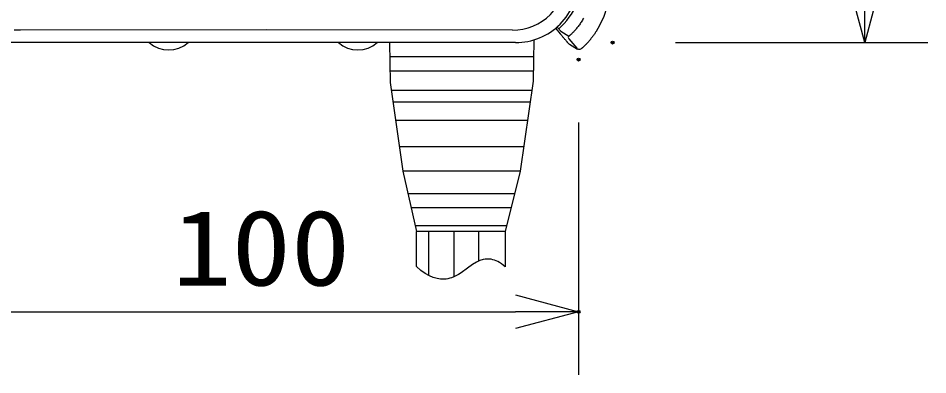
# Model space of a CAD drawing. Units: millimetres, scale not verified. Extents: x -63 to 63, y -57 to 58.
# Drawn here: x -27.35 to 1.51, y -2 to 9.31 of the extents above; entities that cross this region are included whole.
import ezdxf
from ezdxf.enums import TextEntityAlignment as Align

# ---------------------------------------------------------------- set-up
doc = ezdxf.new("R2010")
doc.units = ezdxf.units.MM
doc.header["$LTSCALE"] = 0.19104
doc.header["$PDMODE"] = 32
doc.header["$PDSIZE"] = 0.0955
for name, color, linetype in [('0-0_GAIKEI', 1, 'Continuous'), ('0-1_TOUROKU', 3, 'Continuous'), ('0-2_MOJI1', 2, 'Continuous')]:
    doc.layers.add(name, color=color, linetype=linetype)
doc.styles.add('ＭＳ ゴシック', font='')
doc.styles.get('ＭＳ ゴシック').set_extended_font_data('MS Gothic')

# ---------------------------------------------------------------- blocks, each defined once
blk = doc.blocks.new('_OPEN30')
at = {"layer": '0-2_MOJI1', "color": 7}
blk.add_line((0, 0), (-1, 0), dxfattribs=at)
blk.add_lwpolyline([(-1, 0.26795), (0, 0), (-1, -0.26795)], dxfattribs=at)

msp = doc.modelspace()

# ---------------------------------------------------------------- linework, layer by layer
at = {"layer": '0-0_GAIKEI', "color": 7}
for p, q in [((-10.2939, 8.9901), (-10.2453, 9.0309)), ((-10.2939, 8.9901), (-10.1471, 8.8151)), ((-10.198, 8.9746), (-10.2453, 9.0309)), ((-10.134, 8.8978), (-9.8767, 8.7457)), ((-9.8815, 8.6635), (-9.6254, 8.3583)), ((-11.5674, 8.5396), (-27.5729, 8.5396)), ((-9.8613, 8.4889), (-9.5992, 8.3362))]:
    msp.add_line(p, q, dxfattribs=at)
at = {"layer": '0-0_GAIKEI'}
for p, q in [((-10.1989, 8.9738), (-10.198, 8.9746)), ((-15.5642, 8.5396), (-15.5421, 7.2754)), ((-10.991, 8.6244), (-11.0138, 7.3184)), ((-11.0003, 8.0903), (-15.5564, 8.0903)), ((-11.0083, 7.6292), (-15.5483, 7.6292)), ((-15.5421, 7.2754), (-15.1484, 4.4611)), ((-11.0138, 7.3184), (-11.4209, 4.4611)), ((-11.0562, 7.0203), (-15.5065, 7.0203)), ((-11.1084, 6.6542), (-15.4552, 6.6542)), ((-11.1925, 6.0642), (-15.3727, 6.0642)), ((-11.3114, 5.2293), (-15.2559, 5.2293)), ((-11.4209, 4.4611), (-15.1484, 4.4611)), ((-15.1484, 4.4611), (-14.7121, 2.5468)), ((-11.5991, 3.7391), (-14.9839, 3.7391)), ((-11.7081, 3.2974), (-14.8832, 3.2974)), ((-11.8493, 2.7253), (-14.7528, 2.7253)), ((-14.7112, 1.4333), (-14.7121, 2.5468)), ((-14.3302, 2.5468), (-14.3302, 1.1565)), ((-13.5237, 2.5466), (-13.5237, 1.1094)), ((-12.7424, 2.5465), (-12.7424, 1.6023)), ((-11.8935, 2.5464), (-11.8935, 1.4271))]:
    msp.add_line(p, q, dxfattribs=at)
for points in [[(-9.4105, 9.3137), (-9.4281, 9.2829), (-9.4461, 9.2525), (-9.4645, 9.2225), (-9.4833, 9.1929), (-9.5024, 9.1638), (-9.5218, 9.1353), (-9.5414, 9.1074), (-9.5611, 9.0801), (-9.581, 9.0536), (-9.6008, 9.0279), (-9.6206, 9.0031), (-9.6403, 8.9791), (-9.6597, 8.9561), (-9.6789, 8.934), (-9.6976, 8.913), (-9.7159, 8.8931), (-9.7337, 8.8742), (-9.7508, 8.8566), (-9.7671, 8.8401), (-9.7827, 8.8249), (-9.7973, 8.8109), (-9.8109, 8.7983), (-9.8234, 8.7869), (-9.8348, 8.7769), (-9.845, 8.7682), (-9.8538, 8.761), (-9.8613, 8.7551), (-9.8673, 8.7506), (-9.872, 8.7476), (-9.8751, 8.7459), (-9.8761, 8.7457), (-9.8764, 8.7456), (-9.8767, 8.7457)], [(-11.6672, 8.9364), (-19.4667, 8.9446), (-27.2694, 8.9369), (-27.4731, 8.9364)], [(-11.4209, 4.4611), (-11.8935, 2.5464), (-14.7125, 2.5468)], [(-11.8935, 1.4241), (-11.9556, 1.4753), (-12.0169, 1.5206), (-12.0744, 1.5581), (-12.1312, 1.5902), (-12.1849, 1.616), (-12.238, 1.637), (-12.2888, 1.6528), (-12.3391, 1.6641), (-12.388, 1.6711), (-12.4365, 1.674), (-12.5325, 1.6679), (-12.5961, 1.6554), (-12.6962, 1.6225), (-12.8045, 1.5707), (-12.9291, 1.4946), (-13.093, 1.379), (-13.2952, 1.2366), (-13.3789, 1.1843), (-13.4638, 1.1377), (-13.5292, 1.107), (-13.5954, 1.0809), (-13.6549, 1.062), (-13.7153, 1.0473), (-13.7723, 1.0377), (-13.8301, 1.0322), (-13.8865, 1.0309), (-13.9436, 1.0338), (-14.0007, 1.0407), (-14.0584, 1.0518), (-14.1766, 1.0869), (-14.3001, 1.1408), (-14.4306, 1.2156), (-14.5697, 1.3142), (-14.7107, 1.4327)]]:
    msp.add_lwpolyline(points, dxfattribs=at)
at = {"layer": '0-0_GAIKEI', "color": 7}
for points in [[(-10.134, 8.8978), (-10.134, 8.8979), (-10.1342, 8.8982), (-10.1355, 8.9001), (-10.1444, 8.9111), (-10.1852, 8.9584), (-10.1989, 8.9738)], [(-9.8873, 8.5109), (-9.8882, 8.5116), (-9.8899, 8.5133), (-9.8925, 8.5161), (-9.896, 8.5199), (-9.9003, 8.5248), (-9.9056, 8.5308), (-9.9117, 8.5378), (-9.9187, 8.5458), (-9.9265, 8.5549), (-9.9351, 8.5648), (-9.9444, 8.5756), (-9.9543, 8.5872), (-9.9649, 8.5996), (-9.976, 8.6126), (-9.9875, 8.6261), (-9.9995, 8.6402), (-10.0118, 8.6547), (-10.0244, 8.6696), (-10.0373, 8.6848), (-10.0504, 8.7003), (-10.0637, 8.716), (-10.0772, 8.732), (-10.0908, 8.7482), (-10.1047, 8.7646), (-10.1187, 8.7813), (-10.1328, 8.7981), (-10.1471, 8.8151)], [(-9.002, 8.9073), (-9.0108, 8.8933), (-9.0198, 8.8793), (-9.0289, 8.8654), (-9.0381, 8.8515), (-9.0473, 8.8377), (-9.0567, 8.8239), (-9.0661, 8.8102), (-9.0756, 8.7965), (-9.0852, 8.7829), (-9.0949, 8.7694), (-9.1047, 8.7559), (-9.1145, 8.7425), (-9.1244, 8.7292), (-9.1344, 8.7159), (-9.1444, 8.7028), (-9.1544, 8.6897), (-9.1645, 8.6768), (-9.1747, 8.664), (-9.1848, 8.6514), (-9.195, 8.6388), (-9.2052, 8.6264), (-9.2153, 8.6142), (-9.2255, 8.6022), (-9.2356, 8.5903), (-9.2457, 8.5786), (-9.2557, 8.5671), (-9.2657, 8.5559), (-9.2756, 8.5448), (-9.2854, 8.534), (-9.2951, 8.5234), (-9.3046, 8.5131), (-9.3141, 8.503), (-9.3234, 8.4932), (-9.3325, 8.4836), (-9.3415, 8.4744), (-9.3503, 8.4654), (-9.3589, 8.4567), (-9.3673, 8.4483), (-9.3755, 8.4402)], [(-9.3755, 8.4402), (-9.3835, 8.4325), (-9.3912, 8.425), (-9.3987, 8.4179), (-9.406, 8.411), (-9.413, 8.4045), (-9.4197, 8.3983), (-9.4261, 8.3925), (-9.4323, 8.3869), (-9.4382, 8.3817), (-9.4438, 8.3767), (-9.4492, 8.3721), (-9.4543, 8.3678), (-9.4591, 8.3637), (-9.4637, 8.3599), (-9.4681, 8.3564), (-9.4724, 8.353), (-9.4765, 8.3499), (-9.4833, 8.3449), (-9.491, 8.3398), (-9.5021, 8.3336), (-9.5265, 8.3249), (-9.558, 8.323), (-9.5778, 8.3269), (-9.5992, 8.3362)]]:
    msp.add_lwpolyline(points, dxfattribs=at)
for centre, radius, start, end in [((-11.7532, 10.7225), 2.3396, 311.65948, 0.00276), ((-11.5662, 10.5356), 1.9959, 269.96454, 0.03547), ((-11.5389, 10.5081), 2.9997, 327.74818, 359.96755), ((-9.8355, 8.7021), 0.06, 133.33596, 219.97743), ((-9.8108, 8.5751), 0.0999, 219.98757, 239.71311), ((-9.5489, 8.4226), 0.0999, 219.98766, 239.84608)]:
    msp.add_arc(centre, radius, start, end, dxfattribs=at)
at = {"layer": '0-0_GAIKEI'}
for centre, radius, start, end in [((-11.661, 10.6305), 1.6939, 269.7916, 0.20838), ((-22.5702, 9.2396), 0.9336, 228.57038, 311.4296), ((-16.5702, 9.2396), 0.9336, 228.56972, 311.4296)]:
    msp.add_arc(centre, radius, start, end, dxfattribs=at)
at = {"layer": '0-1_TOUROKU'}
for p, q in [((-6.4896, 8.5396), (1.5104, 8.5396)), ((-9.5702, 6.0004), (-9.5702, -1.9996)), ((-27.5702, 0.0004), (-11.5702, 0.0004))]:
    msp.add_line(p, q, dxfattribs=at)
at = {"layer": '0-2_MOJI1', "color": 7}
for p in [(-8.4896, 8.5396), (-9.5702, 8.0004), (-9.5702, 0.0004)]:
    msp.add_point(p, dxfattribs=at)

# ---------------------------------------------------------------- block references
at = {"layer": '0-1_TOUROKU', "xscale": 2, "yscale": 2, "rotation": 270}
msp.add_blockref('_OPEN30', (-0.4896, 8.5396), dxfattribs=at)
at = {"layer": '0-1_TOUROKU', "xscale": 2, "yscale": 2}
msp.add_blockref('_OPEN30', (-9.5702, 0.0004), dxfattribs=at)

# ---------------------------------------------------------------- texts
at = {"layer": '0-1_TOUROKU', "style": 'ＭＳ ゴシック', "width": 1.15}
msp.add_text('100', height=2.405, dxfattribs=at).set_placement((-22.4573, 0.11), align=Align.BOTTOM_LEFT)

doc.saveas('drawing.dxf')
